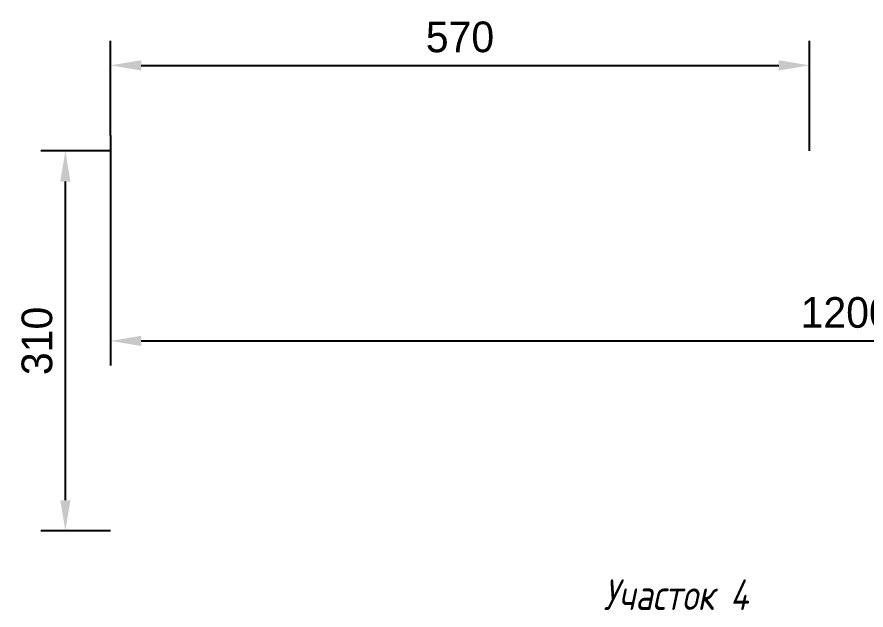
# Model space of a CAD drawing. Header units: millimetres. Extents: x -2864 to 34763, y -11990 to 22396.
# Drawn here: x 12455 to 13147, y 10218 to 10702 of the extents above; entities that cross this region are included whole.
import ezdxf
from ezdxf.enums import TextEntityAlignment as Align

# ---------------------------------------------------------------- set-up
doc = ezdxf.new("R2010")
doc.units = ezdxf.units.MM
doc.header["$PDMODE"] = 34
doc.header["$PDSIZE"] = 25
doc.layers.add('08 Размеры', color=7, linetype='Continuous')
doc.styles.get("Standard").update_dxf_attribs({"font": 'Ubuntu-R.ttf'})
doc.styles.add('ГОСТ-ISOCPEUR', font='isocpeui.ttf', dxfattribs={"width": 0.8})
doc.dimstyles.new('ISO-25', dxfattribs={"dimtxt": 2.5, "dimasz": 2.5, "dimexe": 1.25, "dimexo": 0.625, "dimtad": 1, "dimtxsty": 'Standard', "dimcen": 2.5, "dimadec": 0, "dimazin": 0, "dimtfac": 1, "dimtmove": 0, "dimatfit": 3, "dimfxl": 1, "dimarcsym": 0})

# ---------------------------------------------------------------- blocks, each defined once
blk = doc.blocks.new('*D2306')
at = {"layer": '08 Размеры', "color": 0, "lineweight": -2}
for p, q in [((12531.23, 10605.12), (12531.23, 10417.62)), ((13731.23, 10605.12), (13731.23, 10417.62)), ((12556.23, 10437.62), (13706.23, 10437.62))]:
    blk.add_line(p, q, dxfattribs=at)
at = {"layer": '08 Размеры', "color": 0}
for points in [[(12556.23, 10441.78), (12556.23, 10433.45), (12531.23, 10437.62)], [(13706.23, 10433.45), (13706.23, 10441.78), (13731.23, 10437.62)]]:
    blk.add_solid(points, dxfattribs=at)
at = {"layer": 'Defpoints', "color": 0}
for p in [(12531.23, 10605.12), (13731.23, 10605.12), (13731.23, 10437.62)]:
    blk.add_point(p, dxfattribs=at)
at = {"layer": '08 Размеры', "color": 0, "insert": (13131.23, 10460.67), "char_height": 25, "attachment_point": 5}
blk.add_mtext('1200', dxfattribs=at)
blk = doc.blocks.new('*D2328')
at = {"layer": '08 Размеры', "color": 0, "lineweight": -2}
for p, q in [((12531.23, 10605.12), (12531.23, 10682.42)), ((13101.23, 10592.62), (13101.23, 10682.42)), ((12556.23, 10662.42), (13076.23, 10662.42))]:
    blk.add_line(p, q, dxfattribs=at)
at = {"layer": '08 Размеры', "color": 0}
for points in [[(12556.23, 10666.59), (12556.23, 10658.26), (12531.23, 10662.42)], [(13076.23, 10658.26), (13076.23, 10666.59), (13101.23, 10662.42)]]:
    blk.add_solid(points, dxfattribs=at)
at = {"layer": 'Defpoints', "color": 0}
for p in [(13101.23, 10662.42), (12531.23, 10605.12), (13101.23, 10592.62)]:
    blk.add_point(p, dxfattribs=at)
at = {"layer": '08 Размеры', "color": 0, "insert": (12816.23, 10685.48), "char_height": 25, "attachment_point": 5}
blk.add_mtext('570', dxfattribs=at)
blk = doc.blocks.new('*D2329')
at = {"layer": '08 Размеры', "color": 0, "lineweight": -2}
for p, q in [((12531.23, 10592.62), (12474.35, 10592.62)), ((12494.35, 10307.62), (12494.35, 10567.62)), ((12531.23, 10282.62), (12474.35, 10282.62))]:
    blk.add_line(p, q, dxfattribs=at)
at = {"layer": '08 Размеры', "color": 0}
for points in [[(12498.52, 10567.62), (12490.19, 10567.62), (12494.35, 10592.62)], [(12490.19, 10307.62), (12498.52, 10307.62), (12494.35, 10282.62)]]:
    blk.add_solid(points, dxfattribs=at)
at = {"layer": 'Defpoints', "color": 0}
for p in [(12494.35, 10592.62), (12531.23, 10592.62), (12531.23, 10282.62)]:
    blk.add_point(p, dxfattribs=at)
at = {"layer": '08 Размеры', "color": 0, "insert": (12471.29, 10437.62), "char_height": 25, "attachment_point": 5, "rotation": 90}
blk.add_mtext('310', dxfattribs=at)

msp = doc.modelspace()

# ---------------------------------------------------------------- texts
at = {"layer": '08 Размеры', "style": 'ГОСТ-ISOCPEUR', "width": 0.8}
msp.add_text('Участок 4', height=25, dxfattribs=at).set_placement((12992.35, 10230.63), align=Align.MIDDLE)

# ---------------------------------------------------------------- dimensions: what is measured, and where the dimension line sits
at = {"layer": '08 Размеры'}
dim = msp.add_linear_dim(base=(13101.23, 10662.42), p1=(12531.23, 10605.12), p2=(13101.23, 10592.62), dimstyle='ISO-25', override={"dimtxt": 25, "dimasz": 25, "dimexe": 20, "dimexo": 0, "dimgap": 10, "dimdec": 0}, dxfattribs=at)
dim.commit()
dim.dimension.update_dxf_attribs({"geometry": '*D2328', "text_midpoint": (12816.23, 10685.48)})
at = {"layer": '08 Размеры', "color": 5}
dim = msp.add_linear_dim(base=(13731.23, 10437.62), p1=(12531.23, 10605.12), p2=(13731.23, 10605.12), dimstyle='ISO-25', override={"dimtxt": 25, "dimasz": 25, "dimexe": 20, "dimexo": 0, "dimgap": 10, "dimdec": 0}, dxfattribs=at)
dim.commit()
dim.dimension.update_dxf_attribs({"geometry": '*D2306', "text_midpoint": (13131.23, 10460.67)})
at = {"layer": '08 Размеры'}
dim = msp.add_linear_dim(base=(12494.35, 10592.62), p1=(12531.23, 10282.62), p2=(12531.23, 10592.62), angle=90, dimstyle='ISO-25', override={"dimtxt": 25, "dimasz": 25, "dimexe": 20, "dimexo": 0, "dimgap": 10, "dimdec": 0}, dxfattribs=at)
dim.commit()
dim.dimension.update_dxf_attribs({"geometry": '*D2329', "text_midpoint": (12471.29, 10437.62)})

doc.saveas('drawing.dxf')
